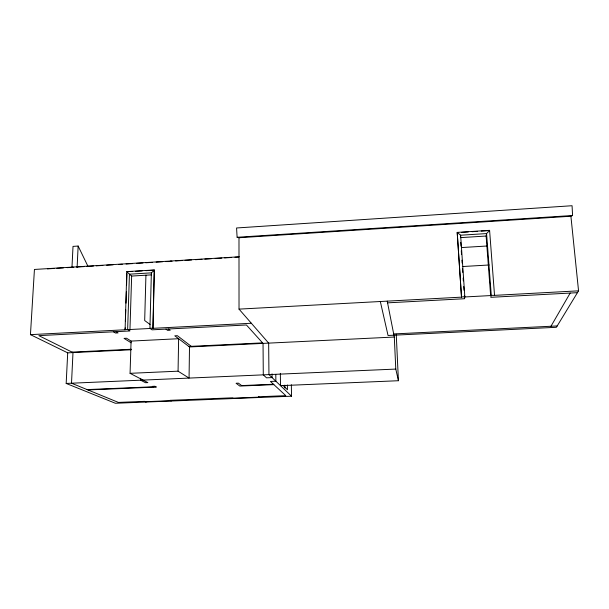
<?xml version="1.0" encoding="UTF-8"?>
<svg xmlns="http://www.w3.org/2000/svg" width="609" height="609" viewBox="0 0 609 609"><rect width="100%" height="100%" fill="white"/><g stroke="black" fill="none" stroke-linecap="round" stroke-linejoin="round"><path stroke-width="0.91" d="M191.272 346.338L177.364 335.688L174.798 335.818L189.498 346.955L189.056 378.082L178.064 371.178L130.067 373.325L131.08 341.086L126.565 338.239L124.046 338.368L131.194 342.829M178.064 371.178L178.627 338.718L131.08 341.086M272.04 373.842L272.078 377.588L266.514 377.831L263.286 374.847L263.042 343.392L246.424 324.985L152.044 329.827L149.928 328.312L151.367 272.855L154.404 270.16L152.95 328.327L251.342 323.25M152.95 328.327L154.191 269.962L126.794 271.622L125.104 329.766L125.165 327.863M145.932 275.154L144.683 320.54L150.05 324.468M140.687 378.318L140.633 380.199L145.498 382.711L147.873 382.612L130.067 373.325M146.114 402.039L144.599 401.354L118.39 402.412L71.512 383.206L72.989 352.588L38.847 335.643L129.907 330.969L127.639 329.461L129.435 274.179L126.794 271.622L132.693 271.477M129.938 330.017L131.651 276.06L129.435 274.179L151.367 272.855M125.385 321.217L125.766 309.821M125.987 303.168L126.367 291.772M126.588 285.119L126.961 273.723M77.122 267.191L78.142 246.051L73.019 246.386L71.961 267.511M291.346 384.781L291.528 396.2L115.383 403.272L66.175 383.442L67.706 352.847L30.45 334.646L34.439 269.452L239.299 256.777M460.473 236.832L460.625 235.211L457.199 232.394L461.508 297.139L239.025 309.121L238.987 237.746L237.107 237.274L236.574 227.979L572.064 205.728L572.574 215.502L570.907 216.233L238.987 237.746M461.508 297.139L457.199 232.394L489.59 230.339L494.538 295.365L578.55 290.836L570.907 216.233M489.545 230.598L486.568 233.574L460.625 235.211L464.827 296.758L464.553 298.722L387.568 302.848M490.633 295.426L486.127 236.033L486.568 233.574L491.273 295.335L490.778 297.314L577.439 292.67M494.538 295.365L491.273 295.335M550.978 326.257L570.184 293.058M578.55 290.836L556.39 327.292L388.047 335.483L380.328 301.508M237.107 237.274L572.574 215.502M461.797 232.364L468.275 231.953M471.975 231.717L477.517 231.367M481.217 231.131L487.695 230.72M460.396 237.647L486.127 236.033M47.449 268.873L54.018 268.462M56.835 268.295L63.412 267.884M67.173 267.656L73.742 267.244M76.559 267.069L84.072 266.605M86.889 266.43L93.466 266.026M96.283 265.851L102.86 265.448M106.613 265.212L113.19 264.808M122.318 264.245L118.557 264.473L121.32 264.595M126.071 264.009L132.648 263.606M136.401 263.37L142.97 262.966M145.787 262.791L152.364 262.388M156.117 262.152L162.687 261.748M165.511 261.573L169.249 261.573M171.867 261.177L169.98 261.291L171.852 261.421M175.628 260.949L182.22 260.538M185.045 260.363L191.637 259.952M195.398 259.723L201.99 259.312M204.814 259.137L211.407 258.734M215.167 258.498L221.76 258.094M224.584 257.919L231.169 257.508M234.937 257.28L238.705 257.044M461.515 247.566L487.04 246.006M135.525 271.309L142.133 270.906M145.909 270.678L154.404 270.16M131.651 276.06L151.542 274.865M462.657 266.529L489.149 264.984M461.531 296.933L464.827 296.758M464.796 296.964L491.219 295.54M124.86 329.606L127.639 329.461M149.928 328.312L152.73 328.167M30.45 334.646L125.104 329.766M127.875 329.621L150.157 328.472M393.688 333.945L557.205 325.952M72.029 352.116L131.316 349.246M188.836 346.452L262.578 342.875M67.706 352.847L131.179 349.772M189.498 346.955L394.297 337.036L395.789 369.077L398.423 380.724L280.505 385.657L280.346 373.34M66.175 383.442L395.789 369.077M87.087 389.593L155.668 386.677M87.97 389.95L156.384 387.05L154.876 386.258L152.554 386.357L153.361 386.776M273.464 384.249L241.636 385.588L238.446 383.16L236.079 383.259L239.801 386.06L273.875 384.629M145.361 401.696L170.619 400.684M232.965 398.172L258.924 397.129M171.312 401.026L169.926 400.334L232.432 397.822L233.498 398.53M113.54 331.806L115.504 333.032L118.1 332.902L116.152 331.669M165.952 329.111L167.612 330.367L170.246 330.23L168.609 328.982M259.388 397.487L258.452 396.771L285.834 395.667L270.434 381.455L275.869 381.219L275.793 374.573M291.528 396.2L268.95 374.604L268.66 343.118L239.025 309.121M283.01 385.413L287.44 389.73L287.372 384.979M78.142 246.051L88.069 266.536M387.233 301.143L394.297 337.036M460.716 242.344L460.975 246.097M461.295 250.801L461.546 254.554M461.934 260.195L462.124 263.012M462.505 268.653L462.764 272.413M463.144 278.047L463.342 280.871M463.723 286.504L463.982 290.265M464.363 295.898L464.492 297.778M396.238 334.219L398.423 380.724M284.852 385.086L284.89 387.933"/></g></svg>
